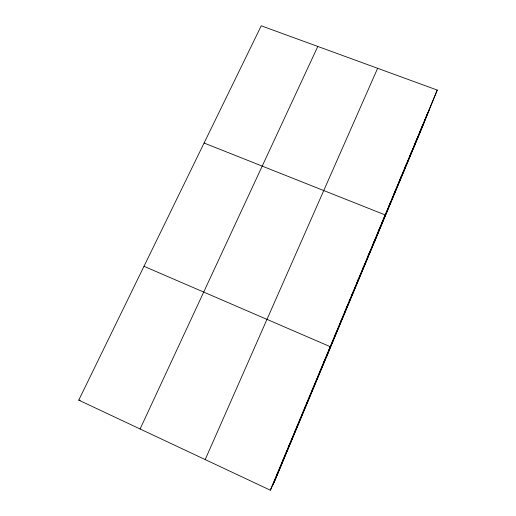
<?xml version="1.0" encoding="UTF-8"?>
<svg xmlns="http://www.w3.org/2000/svg" width="516" height="516" viewBox="0 0 516 516"><rect width="100%" height="100%" fill="white"/><g stroke="black" fill="none" stroke-linecap="round" stroke-linejoin="round"><path stroke-width="0.77" d="M306.827 402.912L306.872 402.577M312.599 389.077L312.78 388.419M318.32 375.364L318.636 374.377M323.996 361.761L324.441 360.465M326.744 356.317L330.201 346.662L143.996 266.308M335.207 334.897L335.91 332.988M340.741 321.629L341.566 319.423M346.223 308.478L347.178 305.975M351.667 295.429L352.738 292.637M357.066 282.491L358.259 279.414M362.419 269.655L363.728 266.301M367.734 256.923L369.153 253.298M372.997 244.3L374.532 240.404M378.222 231.774L379.866 227.614M374.577 241.623L385.162 214.927L204.091 143.035M388.703 206.652L390.567 201.969M393.953 194.061L395.927 189.114M399.165 181.574L401.242 176.375M404.331 169.184L406.518 163.733M409.459 156.903L411.749 151.201M414.542 144.712L416.928 138.772M419.585 132.625L422.075 126.446M424.591 120.634L427.177 114.223M437.252 90.068L420.411 131.709L275.241 479.822L270.32 490.2L78.748 400.145L261.244 25.8L437.252 90.068L270.32 490.2M272.616 485.363L429.467 109.308M274.002 482.434L424.7 121.099M205.194 459.588L377.628 68.293M140.094 428.983L317.804 46.453M276.544 475.268L277.221 473.894M282.716 460.472L283.245 459.453M288.837 445.805L289.218 445.134M294.9 431.273L295.139 430.944M78.748 400.145L80.219 400.255"/></g></svg>
